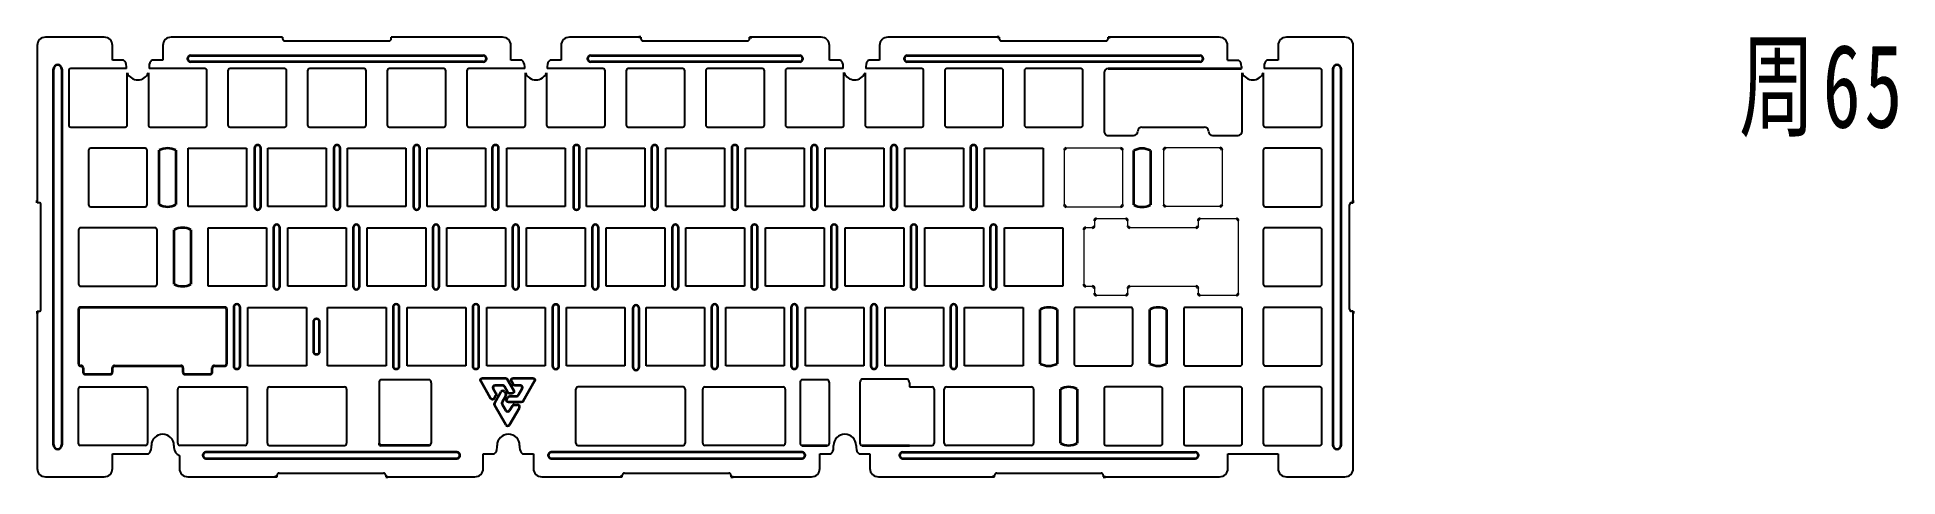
# Model space of a CAD drawing. Header units: millimetres. Extents: x 0 to 445, y 0 to 105.
import ezdxf

# ---------------------------------------------------------------- set-up
doc = ezdxf.new("R2010")
doc.units = ezdxf.units.MM
doc.layers.get('0').update_dxf_attribs({"lineweight": 35})
doc.styles.add('标准', font='', dxfattribs={"width": 0.667})
doc.styles.get('标准').set_extended_font_data('仿宋_gb2312')

# ---------------------------------------------------------------- blocks, each defined once
blk = doc.blocks.new('A$C5B443793')
at = {"linetype": 'Continuous'}
for p, q in [((3.34, 5.43), (4.87, 8.11)), ((6.05, 0.25), (3.34, 4.93)), ((6.02, 7.14), (5.18, 5.65)), ((5.18, 5.16), (6.06, 3.65)), ((5.74, 8.12), (6.02, 7.63)), ((6.92, 3.64), (7.63, 4.8)), ((8.07, 5.04), (8.87, 5.02)), ((9.28, 4.27), (6.91, 0.25))]:
    blk.add_line(p, q, dxfattribs=at)
for points in [[(0.5, 11.39), (5.96, 11.39, -0.268791), (6.4, 11.14), (7.93, 8.47, -0.585099), (7.48, 7.72), (6.94, 7.74, -0.26288), (6.52, 7.99), (5.71, 9.41), (5.64, 9.5, 0.226688), (5.25, 9.68), (3.46, 9.65, 0.571436), (3.03, 8.9), (3.68, 7.77, -0.26769), (3.68, 7.27), (3.27, 6.56, -0.578146), (2.4, 6.56), (0.07, 10.64, -0.576156)], [(7.82, 11.39), (12.5, 11.39, -0.577544), (12.93, 10.64), (10.18, 5.88, -0.267794), (9.74, 5.63), (6.71, 5.63, -0.576952), (6.28, 6.38), (6.56, 6.86, -0.26827), (6.99, 7.11), (8.67, 7.11, 0.270235), (9.11, 7.37), (9.98, 8.9, 0.568482), (9.55, 9.65), (8.21, 9.67, -0.268099), (7.78, 9.93), (7.38, 10.65, -0.571121)]]:
    blk.add_lwpolyline(points, format="xyb", close=True, dxfattribs=at)
for centre, start, end in [((3.77, 5.18), 150.1799, 210.0865), ((5.31, 7.87), 29.9315, 150.1799), ((5.61, 5.41), 150.3955, 210.1916), ((5.59, 7.38), 330.3955, 29.9315), ((8.06, 4.54), 88.6678, 148.3245), ((8.85, 4.52), 329.4524, 88.6678), ((6.48, 0.5), 210.0865, 329.4524), ((6.49, 3.9), 210.1916, 328.3245)]:
    blk.add_arc(centre, 0.5, start, end, dxfattribs=at)

msp = doc.modelspace()

# ---------------------------------------------------------------- linework, layer by layer
at = {"color": 7, "linetype": 'Continuous', "lineweight": 25}
for p, q in [((0, 103.25), (0, 66.12)), ((16, 105.25), (2, 105.25)), ((18, 99.75), (18, 103.25)), ((30.05, 103.25), (30.05, 99.75)), ((58.68, 105.25), (32.05, 105.25)), ((58.68, 105.25), (58.68, 104.85)), ((59.18, 104.35), (84.18, 104.35)), ((111.3, 105.25), (84.68, 105.25)), ((84.68, 104.85), (84.68, 105.25)), ((113.3, 99.75), (113.3, 103.25)), ((125.3, 103.25), (125.3, 99.75)), ((143.9, 105.25), (127.3, 105.25)), ((144.4, 105.25), (144.4, 104.85)), ((144.9, 104.35), (169.9, 104.35)), ((170.4, 104.85), (170.4, 105.25)), ((187.5, 105.25), (170.9, 105.25)), ((189.5, 99.75), (189.5, 103.25)), ((201.5, 103.25), (201.5, 99.75)), ((229.63, 105.25), (203.5, 105.25)), ((230.13, 105.25), (230.13, 104.85)), ((230.63, 104.35), (255.63, 104.35)), ((256.13, 104.85), (256.13, 105.25)), ((282.75, 105.25), (256.63, 105.25)), ((284.75, 99.72), (284.75, 103.25)), ((296.8, 103.25), (296.8, 99.75)), ((312.8, 105.25), (298.8, 105.25)), ((314.8, 66.12), (314.8, 103.25)), ((20.67, 99.75), (18, 99.75)), ((21.35, 97.72), (21.35, 98.25)), ((26.75, 98.25), (26.75, 97.72)), ((30.05, 99.75), (27.43, 99.75)), ((115.92, 99.75), (113.3, 99.75)), ((116.6, 97.72), (116.6, 98.25)), ((122, 98.25), (122, 97.72)), ((125.3, 99.75), (122.68, 99.75)), ((192.12, 99.75), (189.5, 99.75)), ((192.8, 97.72), (192.8, 98.25)), ((198.2, 98.25), (198.2, 97.72)), ((201.5, 99.75), (198.88, 99.75)), ((284.7, 99.75), (287.37, 99.75)), ((288.05, 98.25), (288.05, 97.72)), ((293.45, 98.25), (293.45, 97.72)), ((296.8, 99.75), (294.13, 99.75)), ((7.53, 97.22), (7.53, 84.22)), ((21.35, 97.72), (8.03, 97.72)), ((21.53, 84.22), (21.53, 96.72)), ((26.58, 96.72), (26.58, 84.22)), ((40.08, 97.72), (26.75, 97.72)), ((40.58, 84.22), (40.58, 97.22)), ((45.63, 97.22), (45.63, 84.22)), ((59.13, 97.72), (46.13, 97.72)), ((59.63, 84.22), (59.63, 97.22)), ((64.68, 97.22), (64.68, 84.22)), ((78.18, 97.72), (65.18, 97.72)), ((78.68, 84.22), (78.68, 97.22)), ((83.73, 97.22), (83.73, 84.22)), ((97.23, 97.72), (84.23, 97.72)), ((97.73, 84.22), (97.73, 97.22)), ((102.78, 97.22), (102.78, 84.22)), ((116.6, 97.72), (103.28, 97.72)), ((116.78, 84.22), (116.78, 96.72)), ((121.83, 96.72), (121.83, 84.22)), ((135.33, 97.72), (122, 97.72)), ((135.83, 84.22), (135.83, 97.22)), ((140.88, 97.22), (140.88, 84.22)), ((154.38, 97.72), (141.38, 97.72)), ((154.88, 84.22), (154.88, 97.22)), ((159.93, 97.22), (159.93, 84.22)), ((173.43, 97.72), (160.43, 97.72)), ((173.93, 84.22), (173.93, 97.22)), ((178.98, 97.22), (178.98, 84.22)), ((192.8, 97.72), (179.48, 97.72)), ((192.98, 84.22), (192.98, 96.77)), ((198.03, 96.72), (198.03, 84.22)), ((211.53, 97.72), (198.2, 97.72)), ((212.03, 84.22), (212.03, 97.22)), ((217.08, 97.22), (217.08, 84.22)), ((230.58, 97.72), (217.58, 97.72)), ((231.08, 84.22), (231.08, 97.22)), ((236.13, 97.22), (236.13, 84.22)), ((249.63, 97.72), (236.63, 97.72)), ((250.13, 84.22), (250.13, 97.22)), ((255.18, 96.72), (255.18, 82.72)), ((279.14, 97.72), (264.26, 97.72)), ((288.23, 82.72), (288.23, 96.72)), ((293.28, 96.72), (293.28, 84.22)), ((306.78, 97.72), (293.45, 97.72)), ((307.28, 84.22), (307.28, 97.22)), ((8.03, 83.72), (21.03, 83.72)), ((27.08, 83.72), (40.08, 83.72)), ((46.13, 83.72), (59.13, 83.72)), ((65.18, 83.72), (78.18, 83.72)), ((84.23, 83.72), (97.23, 83.72)), ((103.28, 83.72), (116.28, 83.72)), ((122.33, 83.72), (135.33, 83.72)), ((141.38, 83.72), (154.38, 83.72)), ((160.43, 83.72), (173.43, 83.72)), ((179.48, 83.72), (192.48, 83.72)), ((198.53, 83.72), (211.53, 83.72)), ((217.58, 83.72), (230.58, 83.72)), ((236.63, 83.72), (249.63, 83.72)), ((256.18, 81.72), (262.26, 81.72)), ((264.26, 83.72), (279.14, 83.72)), ((281.14, 81.72), (287.23, 81.72)), ((293.78, 83.72), (306.78, 83.72)), ((12.29, 78.17), (12.29, 65.17)), ((25.79, 78.67), (12.79, 78.67)), ((26.29, 65.17), (26.29, 78.17)), ((293.28, 78.17), (293.28, 65.17)), ((306.78, 78.67), (293.78, 78.67)), ((307.28, 65.17), (307.28, 78.17)), ((0.4, 65.62), (0, 65.62)), ((0.9, 40.12), (0.9, 65.12)), ((12.79, 64.67), (25.79, 64.67)), ((293.78, 64.67), (306.78, 64.67)), ((313.9, 40.12), (313.9, 65.12)), ((314.4, 65.62), (314.8, 65.62)), ((9.91, 59.12), (9.91, 46.12)), ((28.17, 59.62), (10.41, 59.62)), ((28.67, 46.12), (28.67, 59.12)), ((293.28, 59.12), (293.28, 46.12)), ((306.78, 59.62), (293.78, 59.62)), ((307.28, 46.12), (307.28, 59.12)), ((10.41, 45.62), (28.17, 45.62)), ((293.78, 45.62), (306.78, 45.62)), ((248.03, 40.07), (248.03, 27.07)), ((261.53, 40.57), (248.53, 40.57)), ((262.03, 27.07), (262.03, 40.07)), ((274.23, 40.07), (274.23, 27.07)), ((287.73, 40.57), (274.73, 40.57)), ((288.23, 27.07), (288.23, 40.07)), ((293.28, 40.07), (293.28, 27.07)), ((306.78, 40.57), (293.78, 40.57)), ((307.28, 27.07), (307.28, 40.07)), ((0, 39.62), (0.4, 39.62)), ((0, 39.12), (0, 2)), ((314.8, 39.62), (314.4, 39.62)), ((314.8, 2), (314.8, 39.12)), ((81.76, 22.53), (81.76, 8.02)), ((82.16, 23.33), (93.82, 23.33)), ((94.23, 22.52), (94.23, 8.02)), ((182.48, 22.53), (182.48, 8.02)), ((182.88, 23.33), (189.08, 23.33)), ((189.48, 8.02), (189.48, 22.53)), ((196.79, 22.52), (196.79, 8.02)), ((197.26, 23.43), (208.15, 23.43)), ((208.63, 22.52), (208.63, 21.52)), ((248.53, 26.57), (261.53, 26.57)), ((274.73, 26.57), (287.73, 26.57)), ((293.78, 26.57), (306.78, 26.57)), ((9.81, 21.02), (9.81, 8.02)), ((10.31, 21.52), (25.89, 21.52)), ((26.39, 21.02), (26.39, 8.02)), ((33.62, 8.02), (33.62, 21.02)), ((34.12, 21.52), (50.2, 21.52)), ((50.2, 21.52), (50.2, 8.02)), ((55.05, 8.02), (55.05, 21.02)), ((55.55, 21.52), (73.51, 21.52)), ((74.01, 21.02), (74.01, 8.02)), ((128.87, 8.02), (128.87, 21.02)), ((154.48, 21.52), (129.37, 21.52)), ((154.98, 21.02), (154.98, 8.02)), ((159.21, 8.02), (159.21, 21.02)), ((159.71, 21.52), (178.43, 21.52)), ((178.93, 21.02), (178.93, 8.02)), ((208.63, 21.52), (214.01, 21.52)), ((214.51, 21.02), (214.51, 8.02)), ((216.98, 8.02), (216.98, 21.02)), ((217.48, 21.52), (237.82, 21.52)), ((238.32, 21.02), (238.32, 8.02)), ((255.18, 21.02), (255.18, 8.02)), ((268.68, 21.52), (255.68, 21.52)), ((269.18, 8.02), (269.18, 21.02)), ((274.23, 21.02), (274.23, 8.02)), ((287.73, 21.52), (274.73, 21.52)), ((288.23, 8.02), (288.23, 21.02)), ((293.28, 21.02), (293.28, 8.02)), ((306.78, 21.52), (293.78, 21.52)), ((307.28, 8.02), (307.28, 21.02)), ((25.89, 7.52), (10.31, 7.52)), ((18, 2), (18, 5.5)), ((18, 5.5), (26.63, 5.5)), ((27.31, 7), (27.31, 7.52)), ((32.71, 7.52), (32.71, 7)), ((34.01, 5.13), (34.01, 2)), ((49.7, 7.52), (34.12, 7.52)), ((55.55, 7.52), (73.51, 7.52)), ((106.7, 2), (106.7, 5.5)), ((106.7, 5.5), (109.32, 5.5)), ((110, 7), (110, 7.52)), ((115.4, 7.52), (115.4, 7)), ((116.08, 5.5), (118.7, 5.5)), ((118.7, 5.5), (118.7, 2)), ((129.37, 7.52), (154.48, 7.52)), ((178.43, 7.52), (159.71, 7.52)), ((187.2, 2), (187.2, 5.5)), ((187.2, 5.5), (189.82, 5.5)), ((190.5, 7), (190.5, 7.52)), ((195.9, 7.52), (195.9, 7)), ((196.58, 5.5), (199.2, 5.5)), ((199.2, 5.5), (199.2, 2)), ((208.63, 7.52), (214.01, 7.52)), ((237.82, 7.52), (217.48, 7.52)), ((255.68, 7.52), (268.68, 7.52)), ((274.73, 7.52), (287.73, 7.52)), ((284.8, 2), (284.8, 5.5)), ((284.8, 5.5), (296.8, 5.5)), ((293.78, 7.52), (306.78, 7.52)), ((296.8, 5.5), (296.8, 2)), ((2, 0), (16, 0)), ((36.01, 0), (56.86, 0)), ((57.36, 0), (57.36, 0.4)), ((57.86, 0.9), (82.86, 0.9)), ((83.36, 0.4), (83.36, 0)), ((83.86, 0), (104.7, 0)), ((120.7, 0), (139.45, 0)), ((139.95, 0), (139.95, 0.4)), ((140.45, 0.9), (165.45, 0.9)), ((165.95, 0.4), (165.95, 0)), ((166.45, 0), (185.2, 0)), ((201.2, 0), (228.5, 0)), ((229, 0), (229, 0.4)), ((229.5, 0.9), (254.5, 0.9)), ((255, 0.4), (255, 0)), ((255.5, 0), (282.8, 0)), ((298.8, 0), (312.8, 0))]:
    msp.add_line(p, q, dxfattribs=at)
for p, q in [((144.4, 105.25), (143.9, 105.25)), ((170.4, 105.25), (170.9, 105.25)), ((230.13, 105.25), (229.63, 105.25)), ((256.13, 105.25), (256.63, 105.25)), ((106.68, 99.35), (36.68, 99.35)), ((182.4, 99.35), (132.4, 99.35)), ((278.13, 99.35), (208.13, 99.35)), ((5.9, 97.62), (5.9, 7.62)), ((256.18, 97.72), (288.05, 97.72)), ((311.9, 7.62), (311.9, 97.62)), ((51.96, 78.67), (51.96, 64.68)), ((53.46, 64.68), (53.46, 78.67)), ((70.97, 78.67), (70.97, 64.68)), ((72.47, 64.68), (72.47, 78.67)), ((90.01, 78.67), (90.01, 64.68)), ((91.51, 64.68), (91.51, 78.67)), ((108.86, 78.67), (108.86, 64.68)), ((110.36, 64.68), (110.36, 78.67)), ((128.24, 78.67), (128.24, 64.68)), ((129.74, 64.68), (129.74, 78.67)), ((146.94, 78.67), (146.94, 64.68)), ((148.44, 64.68), (148.44, 78.67)), ((166.12, 78.67), (166.12, 64.68)), ((167.62, 64.68), (167.62, 78.67)), ((185.12, 78.67), (185.12, 64.68)), ((186.62, 64.68), (186.62, 78.67)), ((204.17, 78.67), (204.17, 64.68)), ((205.67, 64.68), (205.67, 78.67)), ((223.22, 78.67), (223.22, 64.68)), ((224.72, 64.68), (224.72, 78.67)), ((0, 65.62), (0, 66.12)), ((314.8, 65.62), (314.8, 66.12)), ((56.53, 59.62), (56.53, 45.63)), ((58.03, 45.63), (58.03, 59.62)), ((75.58, 59.62), (75.58, 45.63)), ((77.08, 45.63), (77.08, 59.62)), ((94.63, 59.62), (94.63, 45.63)), ((96.13, 45.63), (96.13, 59.62)), ((113.68, 59.62), (113.68, 45.63)), ((115.18, 45.63), (115.18, 59.62)), ((132.73, 59.62), (132.73, 45.63)), ((134.23, 45.63), (134.23, 59.62)), ((151.89, 59.62), (151.89, 45.63)), ((153.39, 45.63), (153.39, 59.62)), ((170.83, 59.62), (170.83, 45.63)), ((172.33, 45.63), (172.33, 59.62)), ((189.88, 59.62), (189.88, 45.63)), ((191.38, 45.63), (191.38, 59.62)), ((208.93, 59.62), (208.93, 45.63)), ((210.43, 45.63), (210.43, 59.62)), ((227.98, 59.62), (227.98, 45.63)), ((229.48, 45.63), (229.48, 59.62)), ((9.91, 40.07), (9.91, 27.07)), ((44.84, 40.57), (10.41, 40.57)), ((45.34, 27.07), (45.34, 40.07)), ((47.01, 40.57), (47.01, 26.58)), ((48.51, 26.58), (48.51, 40.57)), ((85.11, 40.57), (85.11, 26.58)), ((86.61, 26.58), (86.61, 40.57)), ((104.16, 40.57), (104.16, 26.58)), ((105.66, 26.58), (105.66, 40.57)), ((123.29, 40.54), (123.29, 26.55)), ((124.79, 26.55), (124.79, 40.54)), ((142.48, 40.32), (142.48, 26.32)), ((143.98, 26.32), (143.98, 40.32)), ((161.31, 40.57), (161.31, 26.58)), ((162.81, 26.58), (162.81, 40.57)), ((180.36, 40.57), (180.36, 26.58)), ((181.86, 26.58), (181.86, 40.57)), ((199.41, 40.57), (199.41, 26.58)), ((200.91, 26.58), (200.91, 40.57)), ((218.46, 40.57), (218.46, 26.58)), ((219.96, 26.58), (219.96, 40.57)), ((0, 39.62), (0, 39.12)), ((66.06, 37.08), (66.06, 30.08)), ((67.56, 30.08), (67.56, 37.08)), ((314.8, 39.62), (314.8, 39.12)), ((10.41, 26.57), (10.49, 26.57)), ((10.99, 26.07), (10.99, 25.07)), ((11.49, 24.57), (17.49, 24.57)), ((17.99, 25.07), (17.99, 26.07)), ((18.49, 26.57), (34.37, 26.57)), ((34.87, 26.07), (34.87, 25.07)), ((35.37, 24.57), (41.37, 24.57)), ((41.87, 25.07), (41.87, 26.07)), ((42.37, 26.57), (44.84, 26.57)), ((100.36, 5.9), (40.36, 5.9)), ((93.73, 7.52), (82.26, 7.52)), ((182.95, 5.9), (122.95, 5.9)), ((182.98, 7.52), (188.98, 7.52)), ((197.29, 7.52), (208.63, 7.52)), ((57.36, 0), (56.86, 0)), ((83.36, 0), (83.86, 0)), ((139.95, 0), (139.45, 0)), ((165.95, 0), (166.45, 0)), ((229, 0), (228.5, 0)), ((255, 0), (255.5, 0))]:
    msp.add_line(p, q)
at = {"linetype": 'Continuous', "lineweight": 25}
for p, q in [((36.1, 78.67), (50.1, 78.67)), ((36.1, 64.68), (36.1, 78.67)), ((50.1, 78.67), (50.1, 64.68)), ((55.15, 78.67), (69.15, 78.67)), ((55.15, 64.68), (55.15, 78.67)), ((69.15, 78.67), (69.15, 64.68)), ((74.2, 78.67), (88.2, 78.67)), ((74.2, 64.68), (74.2, 78.67)), ((88.2, 78.67), (88.2, 64.68)), ((93.25, 78.67), (107.25, 78.67)), ((93.25, 64.68), (93.25, 78.67)), ((107.25, 78.67), (107.25, 64.68)), ((112.3, 78.67), (126.3, 78.67)), ((112.3, 64.68), (112.3, 78.67)), ((126.3, 78.67), (126.3, 64.68)), ((131.35, 78.67), (145.35, 78.67)), ((131.35, 64.68), (131.35, 78.67)), ((145.35, 78.67), (145.35, 64.68)), ((150.4, 78.67), (164.4, 78.67)), ((150.4, 64.68), (150.4, 78.67)), ((164.4, 78.67), (164.4, 64.68)), ((169.45, 78.67), (183.45, 78.67)), ((169.45, 64.68), (169.45, 78.67)), ((183.45, 78.67), (183.45, 64.68)), ((188.5, 78.67), (202.5, 78.67)), ((188.5, 64.68), (188.5, 78.67)), ((202.5, 78.67), (202.5, 64.68)), ((207.55, 78.67), (221.55, 78.67)), ((207.55, 64.68), (207.55, 78.67)), ((221.55, 78.67), (221.55, 64.68)), ((226.6, 78.67), (240.6, 78.67)), ((226.6, 64.68), (226.6, 78.67)), ((240.6, 78.67), (240.6, 64.68)), ((50.1, 64.68), (36.1, 64.68)), ((69.15, 64.68), (55.15, 64.68)), ((88.2, 64.68), (74.2, 64.68)), ((107.25, 64.68), (93.25, 64.68)), ((126.3, 64.68), (112.3, 64.68)), ((145.35, 64.68), (131.35, 64.68)), ((164.4, 64.68), (150.4, 64.68)), ((183.45, 64.68), (169.45, 64.68)), ((202.5, 64.68), (188.5, 64.68)), ((221.55, 64.68), (207.55, 64.68)), ((240.6, 64.68), (226.6, 64.68)), ((40.86, 59.62), (54.86, 59.62)), ((40.86, 45.63), (40.86, 59.62)), ((54.86, 59.62), (54.86, 45.63)), ((59.91, 59.62), (73.91, 59.62)), ((59.91, 45.63), (59.91, 59.62)), ((73.91, 59.62), (73.91, 45.63)), ((78.96, 59.62), (92.96, 59.62)), ((78.96, 45.63), (78.96, 59.62)), ((92.96, 59.62), (92.96, 45.63)), ((98.01, 59.62), (112.01, 59.62)), ((98.01, 45.63), (98.01, 59.62)), ((112.01, 59.62), (112.01, 45.63)), ((117.06, 59.62), (131.06, 59.62)), ((117.06, 45.63), (117.06, 59.62)), ((131.06, 59.62), (131.06, 45.63)), ((136.11, 59.62), (150.11, 59.62)), ((136.11, 45.63), (136.11, 59.62)), ((150.11, 59.62), (150.11, 45.63)), ((155.16, 59.62), (169.16, 59.62)), ((155.16, 45.63), (155.16, 59.62)), ((169.16, 59.62), (169.16, 45.63)), ((174.21, 59.62), (188.21, 59.62)), ((174.21, 45.63), (174.21, 59.62)), ((188.21, 59.62), (188.21, 45.63)), ((193.26, 59.62), (207.26, 59.62)), ((193.26, 45.63), (193.26, 59.62)), ((207.26, 59.62), (207.26, 45.63)), ((212.31, 59.62), (226.31, 59.62)), ((212.31, 45.63), (212.31, 59.62)), ((226.31, 59.62), (226.31, 45.63)), ((231.36, 59.62), (245.36, 59.62)), ((231.36, 45.63), (231.36, 59.62)), ((245.36, 59.62), (245.36, 45.63)), ((54.86, 45.63), (40.86, 45.63)), ((73.91, 45.63), (59.91, 45.63)), ((92.96, 45.63), (78.96, 45.63)), ((112.01, 45.63), (98.01, 45.63)), ((131.06, 45.63), (117.06, 45.63)), ((150.11, 45.63), (136.11, 45.63)), ((169.16, 45.63), (155.16, 45.63)), ((188.21, 45.63), (174.21, 45.63)), ((207.26, 45.63), (193.26, 45.63)), ((226.31, 45.63), (212.31, 45.63)), ((245.36, 45.63), (231.36, 45.63)), ((50.39, 40.57), (64.39, 40.57)), ((50.39, 26.58), (50.39, 40.57)), ((64.39, 40.57), (64.39, 26.58)), ((69.44, 40.57), (83.44, 40.57)), ((69.44, 26.58), (69.44, 40.57)), ((83.44, 40.57), (83.44, 26.58)), ((88.49, 40.57), (102.49, 40.57)), ((88.49, 26.58), (88.49, 40.57)), ((102.49, 40.57), (102.49, 26.58)), ((107.54, 40.57), (121.54, 40.57)), ((107.54, 26.58), (107.54, 40.57)), ((121.54, 40.57), (121.54, 26.58)), ((126.59, 40.57), (140.59, 40.57)), ((126.59, 26.58), (126.59, 40.57)), ((140.59, 40.57), (140.59, 26.58)), ((145.64, 40.57), (159.64, 40.57)), ((145.64, 26.58), (145.64, 40.57)), ((159.64, 40.57), (159.64, 26.58)), ((164.69, 40.57), (178.69, 40.57)), ((164.69, 26.58), (164.69, 40.57)), ((178.69, 40.57), (178.69, 26.58)), ((183.74, 40.57), (197.74, 40.57)), ((183.74, 26.58), (183.74, 40.57)), ((197.74, 40.57), (197.74, 26.58)), ((202.79, 40.57), (216.79, 40.57)), ((202.79, 26.58), (202.79, 40.57)), ((216.79, 40.57), (216.79, 26.58)), ((221.84, 40.57), (235.84, 40.57)), ((221.84, 26.58), (221.84, 40.57)), ((235.84, 40.57), (235.84, 26.58)), ((64.39, 26.58), (50.39, 26.58)), ((83.44, 26.58), (69.44, 26.58)), ((102.49, 26.58), (88.49, 26.58)), ((121.54, 26.58), (107.54, 26.58)), ((140.59, 26.58), (126.59, 26.58)), ((159.64, 26.58), (145.64, 26.58)), ((178.69, 26.58), (164.69, 26.58)), ((197.74, 26.58), (183.74, 26.58)), ((216.79, 26.58), (202.79, 26.58)), ((235.84, 26.58), (221.84, 26.58))]:
    msp.add_line(p, q, dxfattribs=at)
at = {"linetype": 'Continuous', "lineweight": 15}
for p, q in [((245.65, 78.17), (245.65, 65.17)), ((259.15, 78.67), (246.15, 78.67)), ((259.65, 65.17), (259.65, 78.17)), ((269.41, 78.22), (269.41, 65.22)), ((282.91, 78.72), (269.91, 78.72)), ((283.41, 78.22), (283.41, 65.22)), ((246.15, 64.67), (259.15, 64.67)), ((282.91, 64.72), (269.91, 64.72)), ((250.31, 59.12), (250.31, 46.12)), ((252.37, 59.62), (250.81, 59.62)), ((252.87, 61.27), (252.87, 60.12)), ((260.37, 61.77), (253.37, 61.77)), ((260.87, 60.12), (260.87, 61.27)), ((262.27, 59.62), (261.37, 59.62)), ((277.17, 59.62), (262.27, 59.62)), ((262.27, 59.62), (262.27, 59.62)), ((277.67, 61.27), (277.67, 60.12)), ((286.84, 61.77), (278.17, 61.77)), ((287.34, 43.97), (287.34, 61.27)), ((250.81, 45.62), (252.37, 45.62)), ((252.87, 45.12), (252.87, 43.97)), ((260.87, 43.97), (260.87, 45.12)), ((261.37, 45.62), (277.17, 45.62)), ((277.67, 45.12), (277.67, 43.97)), ((253.37, 43.47), (260.37, 43.47)), ((278.17, 43.47), (286.84, 43.47))]:
    msp.add_line(p, q, dxfattribs=at)
for points in [[(36.68, 100.85), (106.68, 100.85)], [(132.4, 100.85), (182.4, 100.85)], [(208.13, 100.85), (278.13, 100.85)], [(3.9, 7.62), (3.9, 97.62)], [(309.9, 97.62), (309.9, 7.62)], [(29.19, 65.17), (29.19, 78.17)], [(33.19, 78.17), (33.19, 65.17)], [(262.27, 65.1), (262.27, 78.1)], [(266.27, 78.1), (266.27, 65.1)], [(32.77, 46.12), (32.77, 59.12)], [(36.77, 59.12), (36.77, 46.12)], [(239.94, 27.07), (239.94, 40.07)], [(243.94, 40.07), (243.94, 27.07)], [(266.13, 27.07), (266.13, 40.07)], [(270.13, 40.07), (270.13, 27.07)], [(244.75, 8.02), (244.75, 21.02)], [(248.75, 21.02), (248.75, 8.02)], [(207, 5.9), (277, 5.9)], [(40.36, 4.4), (100.36, 4.4)], [(122.95, 4.4), (182.95, 4.4)], [(207, 4.4), (277, 4.4)]]:
    msp.add_lwpolyline(points)
at = {"color": 7, "linetype": 'Continuous', "lineweight": 25}
for centre, radius, start, end in [((2, 103.25), 2, 90, 180), ((16, 103.25), 2, 0, 90), ((32.05, 103.25), 2, 90, 180), ((59.18, 104.85), 0.5, 180, 270), ((84.18, 104.85), 0.5, 270, 0), ((111.3, 103.25), 2, 360, 90), ((127.3, 103.25), 2, 90, 180), ((144.9, 104.85), 0.5, 180, 270), ((169.9, 104.85), 0.5, 270, 0), ((187.5, 103.25), 2, 0, 90), ((203.5, 103.25), 2, 90, 180), ((230.63, 104.85), 0.5, 180, 270), ((255.63, 104.85), 0.5, 270, 0), ((282.75, 103.25), 2, 0, 90), ((298.8, 103.25), 2, 90, 180), ((312.8, 103.25), 2, 0, 90), ((19.35, 98.25), 2, 0, 48.6103), ((28.75, 98.25), 2, 131.3897, 180), ((114.6, 98.25), 2, 0, 48.6103), ((124, 98.25), 2, 131.3897, 180), ((190.8, 98.25), 2, 0, 48.6103), ((200.2, 98.25), 2, 131.3897, 180), ((286.05, 98.25), 2, 0, 48.6103), ((295.45, 98.25), 2, 131.3897, 180), ((8.03, 97.22), 0.5, 90, 180), ((24.05, 97.75), 2.73, 202.1207, 337.8793), ((40.08, 97.22), 0.5, 360, 90), ((46.13, 97.22), 0.5, 90, 180), ((59.13, 97.22), 0.5, 0, 90), ((65.18, 97.22), 0.5, 90, 180), ((78.18, 97.22), 0.5, 0, 90), ((84.23, 97.22), 0.5, 90, 180), ((97.23, 97.22), 0.5, 0, 90), ((103.28, 97.22), 0.5, 90, 180), ((119.3, 97.75), 2.73, 202.1198, 337.8802), ((135.33, 97.22), 0.5, 0, 90), ((141.38, 97.22), 0.5, 90, 180), ((154.38, 97.22), 0.5, 0, 90), ((160.43, 97.22), 0.5, 90, 180), ((173.43, 97.22), 0.5, 0, 90), ((179.48, 97.22), 0.5, 90, 180), ((195.51, 97.74), 2.71, 200.8805, 338.0723), ((211.53, 97.22), 0.5, 0, 90), ((217.58, 97.22), 0.5, 90, 180), ((230.58, 97.22), 0.5, 0, 90), ((236.63, 97.22), 0.5, 90, 180), ((249.63, 97.22), 0.5, 360, 90), ((256.18, 96.72), 1, 90.0002, 180), ((290.75, 97.75), 2.73, 202.1255, 337.8747), ((306.78, 97.22), 0.5, 360, 90), ((8.03, 84.22), 0.5, 180, 270), ((21.03, 84.22), 0.5, 270, 360), ((27.08, 84.22), 0.5, 180, 270), ((40.08, 84.22), 0.5, 270, 0), ((46.13, 84.22), 0.5, 180, 270), ((59.13, 84.22), 0.5, 270, 360), ((65.18, 84.22), 0.5, 180, 270), ((78.18, 84.22), 0.5, 270, 360), ((84.23, 84.22), 0.5, 180, 270), ((97.23, 84.22), 0.5, 270, 0), ((103.28, 84.22), 0.5, 180, 270), ((116.28, 84.22), 0.5, 270, 360), ((122.33, 84.22), 0.5, 180, 270), ((135.33, 84.22), 0.5, 270, 0), ((141.38, 84.22), 0.5, 180, 270), ((154.38, 84.22), 0.5, 270, 0), ((160.43, 84.22), 0.5, 180, 270), ((173.43, 84.22), 0.5, 270, 360), ((179.48, 84.22), 0.5, 180, 270), ((192.48, 84.22), 0.5, 270, 360), ((198.53, 84.22), 0.5, 180, 270), ((211.53, 84.22), 0.5, 270, 0), ((217.58, 84.22), 0.5, 180, 270), ((230.58, 84.22), 0.5, 270, 0), ((236.63, 84.22), 0.5, 180, 270), ((249.63, 84.22), 0.5, 270, 0), ((256.18, 82.72), 1, 179.9998, 270), ((262.26, 82.72), 1, 270.0003, 0), ((264.26, 82.72), 1, 90, 180), ((279.14, 82.72), 1, 0, 90), ((281.14, 82.72), 1, 180, 270), ((287.23, 82.72), 1, 270, 0), ((293.78, 84.22), 0.5, 180, 270), ((306.78, 84.22), 0.5, 270, 359.9995), ((12.79, 78.17), 0.5, 90, 180), ((25.79, 78.17), 0.5, 360, 90), ((293.78, 78.17), 0.5, 90, 179.9995), ((306.78, 78.17), 0.5, 360, 90), ((0.4, 65.12), 0.5, 0, 90), ((12.79, 65.17), 0.5, 180, 270), ((25.79, 65.17), 0.5, 270, 0), ((293.78, 65.17), 0.5, 180, 270), ((306.78, 65.17), 0.5, 270, 359.9995), ((314.4, 65.12), 0.5, 90, 180), ((10.41, 59.12), 0.5, 90, 180), ((28.17, 59.12), 0.5, 360, 90), ((293.78, 59.12), 0.5, 90, 179.9995), ((306.78, 59.12), 0.5, 360, 90), ((10.41, 46.12), 0.5, 180, 270), ((28.17, 46.12), 0.5, 270, 360), ((293.78, 46.12), 0.5, 180, 270), ((306.78, 46.12), 0.5, 270, 359.9995), ((0.4, 40.12), 0.5, 270, 0), ((248.53, 40.07), 0.5, 90, 179.9995), ((261.53, 40.07), 0.5, 0, 90), ((274.73, 40.07), 0.5, 90, 179.9995), ((287.73, 40.07), 0.5, 0, 90), ((293.78, 40.07), 0.5, 90, 179.9995), ((306.78, 40.07), 0.5, 0, 90), ((314.4, 40.12), 0.5, 180, 270), ((248.53, 27.07), 0.5, 180, 270), ((261.53, 27.07), 0.5, 270, 359.9995), ((274.73, 27.07), 0.5, 180, 270), ((287.73, 27.07), 0.5, 270, 359.9995), ((293.78, 27.07), 0.5, 180, 270), ((306.78, 27.07), 0.5, 270, 359.9995), ((10.31, 21.02), 0.5, 90, 180), ((25.89, 21.02), 0.5, 360, 90), ((34.12, 21.02), 0.5, 90, 180), ((55.55, 21.02), 0.5, 89.9999, 179.9992), ((73.51, 21.02), 0.5, 0, 90), ((129.37, 21.02), 0.5, 90, 180), ((154.48, 21.02), 0.5, 0, 90), ((159.71, 21.02), 0.5, 90, 180), ((178.43, 21.02), 0.5, 0, 90), ((214.01, 21.02), 0.5, 0, 90.0074), ((217.48, 21.02), 0.5, 89.9999, 179.9992), ((237.82, 21.02), 0.5, 360, 90), ((255.68, 21.02), 0.5, 90, 179.9995), ((268.68, 21.02), 0.5, 0, 90), ((274.73, 21.02), 0.5, 90, 179.9995), ((287.73, 21.02), 0.5, 0, 90), ((293.78, 21.02), 0.5, 90, 179.9995), ((306.78, 21.02), 0.5, 0, 90), ((30.01, 7.52), 2.7, 0, 180), ((112.7, 7.52), 2.7, 0, 180), ((193.2, 7.52), 2.7, 0, 180), ((10.31, 8.02), 0.5, 180, 270), ((25.89, 8.02), 0.5, 270, 360), ((25.31, 7), 2, 311.2664, 360), ((34.71, 7), 2, 180, 249.4577), ((34.12, 8.02), 0.5, 180, 270), ((49.7, 8.02), 0.5, 270, 0), ((55.55, 8.02), 0.5, 180, 270), ((73.51, 8.02), 0.5, 269.9999, 359.9992), ((108, 7), 2, 311.2664, 0), ((117.4, 7), 2, 180, 228.7336), ((129.37, 8.02), 0.5, 180, 270), ((154.48, 8.02), 0.5, 270, 0), ((159.71, 8.02), 0.5, 180, 270), ((178.43, 8.02), 0.5, 270, 0), ((188.5, 7), 2, 311.2664, 360), ((197.9, 7), 2, 180, 228.7336), ((214.01, 8.02), 0.5, 270, 0), ((217.48, 8.02), 0.5, 180, 270), ((237.82, 8.02), 0.5, 270, 360), ((255.68, 8.02), 0.5, 180, 270), ((268.68, 8.02), 0.5, 270, 359.9995), ((274.73, 8.02), 0.5, 180, 270), ((287.73, 8.02), 0.5, 270, 359.9995), ((293.78, 8.02), 0.5, 180, 270), ((306.78, 8.02), 0.5, 270, 359.9995), ((2, 2), 2, 180, 270), ((16, 2), 2, 270, 360), ((36.01, 2), 2, 180, 270), ((57.86, 0.4), 0.5, 90, 180), ((82.86, 0.4), 0.5, 0, 90), ((104.7, 2), 2, 270, 360), ((120.7, 2), 2, 180, 270), ((140.45, 0.4), 0.5, 90, 180), ((165.45, 0.4), 0.5, 0, 90), ((185.2, 2), 2, 270, 0), ((201.2, 2), 2, 180, 270), ((229.5, 0.4), 0.5, 90, 180), ((254.5, 0.4), 0.5, 0, 90), ((282.8, 2), 2, 270, 0), ((298.8, 2), 2, 180, 270), ((312.8, 2), 2, 270, 0)]:
    msp.add_arc(centre, radius, start, end, dxfattribs=at)
for centre, radius, start, end in [((4.9, 97.62), 1, 0, 180), ((36.68, 100.1), 0.75, 90, 270), ((106.68, 100.1), 0.75, 270, 90), ((132.4, 100.1), 0.75, 90, 270), ((182.4, 100.1), 0.75, 270, 90), ((208.13, 100.1), 0.75, 90, 270), ((278.13, 100.1), 0.75, 270, 90), ((310.9, 97.62), 1, 360, 180), ((31.19, 74.42), 4.25, 61.9275, 118.0725), ((52.71, 78.67), 0.75, 0, 180), ((71.72, 78.67), 0.75, 360, 180), ((90.76, 78.67), 0.75, 0, 180), ((109.61, 78.67), 0.75, 0, 180), ((128.99, 78.67), 0.75, 0, 180), ((147.69, 78.67), 0.75, 0, 180), ((166.87, 78.67), 0.75, 0, 180), ((185.87, 78.67), 0.75, 360, 180), ((204.92, 78.67), 0.75, 0, 180), ((223.97, 78.67), 0.75, 0, 180), ((246.15, 78.17), 0.5, 90, 180), ((259.15, 78.17), 0.5, 0, 90), ((264.27, 74.35), 4.25, 61.9275, 118.0725), ((269.91, 78.22), 0.5, 90, 180), ((282.91, 78.22), 0.5, 0, 90), ((31.19, 68.92), 4.25, 241.9275, 298.0725), ((52.71, 64.68), 0.75, 180, 0), ((71.72, 64.68), 0.75, 180, 0), ((90.76, 64.68), 0.75, 180, 360), ((109.61, 64.68), 0.75, 180, 0), ((128.99, 64.68), 0.75, 180, 0), ((147.69, 64.68), 0.75, 180, 0), ((166.87, 64.68), 0.75, 180, 0), ((185.87, 64.68), 0.75, 180, 360), ((204.92, 64.68), 0.75, 180, 0), ((223.97, 64.68), 0.75, 180, 0), ((246.15, 65.17), 0.5, 180, 270), ((259.15, 65.17), 0.5, 270, 0), ((264.27, 68.85), 4.25, 241.9275, 298.0725), ((269.91, 65.22), 0.5, 180, 270), ((282.91, 65.22), 0.5, 270, 0), ((34.77, 55.37), 4.25, 61.9275, 118.0725), ((57.28, 59.62), 0.75, 0, 180), ((76.33, 59.62), 0.75, 0, 180), ((95.38, 59.62), 0.75, 0, 180), ((114.43, 59.62), 0.75, 360, 180), ((133.48, 59.62), 0.75, 0, 180), ((152.64, 59.62), 0.75, 0, 180), ((171.58, 59.62), 0.75, 0, 180), ((190.63, 59.62), 0.75, 0, 180), ((209.68, 59.62), 0.75, 0, 180), ((228.73, 59.62), 0.751, 0, 180), ((250.81, 59.12), 0.5, 90, 180), ((252.37, 60.12), 0.5, 270, 0), ((253.37, 61.27), 0.5, 90, 180), ((260.37, 61.27), 0.5, 0, 90), ((261.37, 60.12), 0.5, 180, 270), ((277.17, 60.12), 0.5, 270, 360), ((278.17, 61.27), 0.5, 90, 180), ((286.84, 61.27), 0.5, 0, 90), ((34.77, 49.87), 4.25, 241.9275, 298.0725), ((57.28, 45.63), 0.75, 180, 0), ((76.33, 45.63), 0.75, 180, 0), ((95.38, 45.63), 0.75, 180, 0), ((114.43, 45.63), 0.75, 180, 0), ((133.48, 45.63), 0.75, 180, 0), ((152.64, 45.63), 0.75, 180, 0), ((171.58, 45.63), 0.75, 180, 0), ((190.63, 45.63), 0.75, 180, 0), ((209.68, 45.63), 0.75, 180, 360), ((228.73, 45.63), 0.751, 180, 0), ((250.81, 46.12), 0.5, 180, 270), ((252.37, 45.12), 0.5, 360, 90), ((261.37, 45.12), 0.5, 90, 180), ((277.17, 45.12), 0.5, 0, 90), ((10.41, 40.07), 0.5, 90, 180), ((44.84, 40.07), 0.5, 0, 90), ((47.76, 40.57), 0.75, 360, 180), ((85.86, 40.57), 0.75, 0, 180), ((104.91, 40.57), 0.75, 360, 180), ((124.04, 40.54), 0.75, 0, 180), ((143.23, 40.32), 0.75, 360, 180), ((162.06, 40.57), 0.75, 0, 180), ((181.11, 40.57), 0.75, 0, 180), ((200.16, 40.57), 0.75, 0, 180), ((219.21, 40.57), 0.751, 0, 180), ((241.94, 36.32), 4.25, 61.9275, 118.0725), ((253.37, 43.97), 0.5, 180, 270), ((260.37, 43.97), 0.5, 270, 0), ((268.13, 36.32), 4.25, 61.9275, 118.0725), ((278.17, 43.97), 0.5, 180, 270), ((286.84, 43.97), 0.5, 270, 360), ((66.81, 37.08), 0.75, 0, 180), ((10.41, 27.07), 0.5, 180, 270), ((44.84, 27.07), 0.5, 270, 360), ((66.81, 30.08), 0.75, 180, 0), ((241.94, 30.82), 4.25, 241.9275, 298.0725), ((268.13, 30.82), 4.25, 241.9275, 298.0725), ((10.49, 26.07), 0.5, 0, 90), ((11.49, 25.07), 0.5, 180, 270), ((17.49, 25.07), 0.5, 270, 360), ((18.49, 26.07), 0.5, 90, 180), ((34.37, 26.07), 0.5, 0, 90), ((35.37, 25.07), 0.5, 180, 270), ((41.37, 25.07), 0.5, 270, 0), ((42.37, 26.07), 0.5, 90, 180), ((47.76, 26.58), 0.75, 180, 360), ((85.86, 26.58), 0.75, 180, 360), ((104.91, 26.58), 0.75, 180, 360), ((124.04, 26.55), 0.75, 180, 0), ((143.23, 26.32), 0.75, 180, 0), ((162.06, 26.58), 0.75, 180, 0), ((181.11, 26.58), 0.75, 180, 360), ((200.16, 26.58), 0.75, 180, 360), ((219.21, 26.58), 0.751, 180, 360), ((246.75, 17.27), 4.25, 61.9275, 118.0725), ((4.9, 7.62), 1, 180, 0), ((40.36, 5.15), 0.75, 90, 270), ((82.26, 8.02), 0.5, 180, 270), ((100.36, 5.15), 0.75, 270, 90), ((122.95, 5.15), 0.75, 90, 270), ((182.95, 5.15), 0.75, 270, 90), ((207, 5.15), 0.75, 90, 270), ((246.75, 11.77), 4.25, 241.9275, 298.0725), ((277, 5.15), 0.75, 270, 90), ((310.9, 7.62), 1, 180, 360)]:
    msp.add_arc(centre, radius, start, end)
at = {"lineweight": 25}
for centre, start, end in [((93.73, 8.02), 270, 0), ((182.98, 8.02), 180, 270), ((188.98, 8.02), 270, 0), ((197.29, 8.02), 180, 270.0037)]:
    msp.add_arc(centre, 0.5, start, end, dxfattribs=at)
at = {"color": 7, "linetype": 'Continuous', "lineweight": 25}
for points in [[(82.16, 23.33), (81.91, 23.14), (81.76, 22.84), (81.76, 22.53)], [(94.23, 22.52), (94.23, 22.83), (94.07, 23.14), (93.82, 23.33)], [(182.88, 23.33), (182.63, 23.14), (182.48, 22.84), (182.48, 22.53)], [(189.48, 22.53), (189.48, 22.84), (189.32, 23.14), (189.08, 23.33)], [(197.26, 23.43), (196.97, 23.22), (196.79, 22.88), (196.79, 22.52)], [(208.63, 22.52), (208.63, 22.88), (208.44, 23.22), (208.15, 23.43)]]:
    msp.add_open_spline(points, degree=3, dxfattribs=at)

# ---------------------------------------------------------------- block references
msp.add_blockref('A$C5B443793', (106.05, 12.22))

# ---------------------------------------------------------------- texts
at = {"insert": (407.06, 103.6), "char_height": 20, "width": 89.6973, "attachment_point": 1, "line_spacing_factor": 1.15057, "style": '标准'}
msp.add_mtext('\\T1.1;{\\fsimhei|b0|i0|c134|p49;周65\\P}', dxfattribs=at)

doc.saveas('drawing.dxf')
